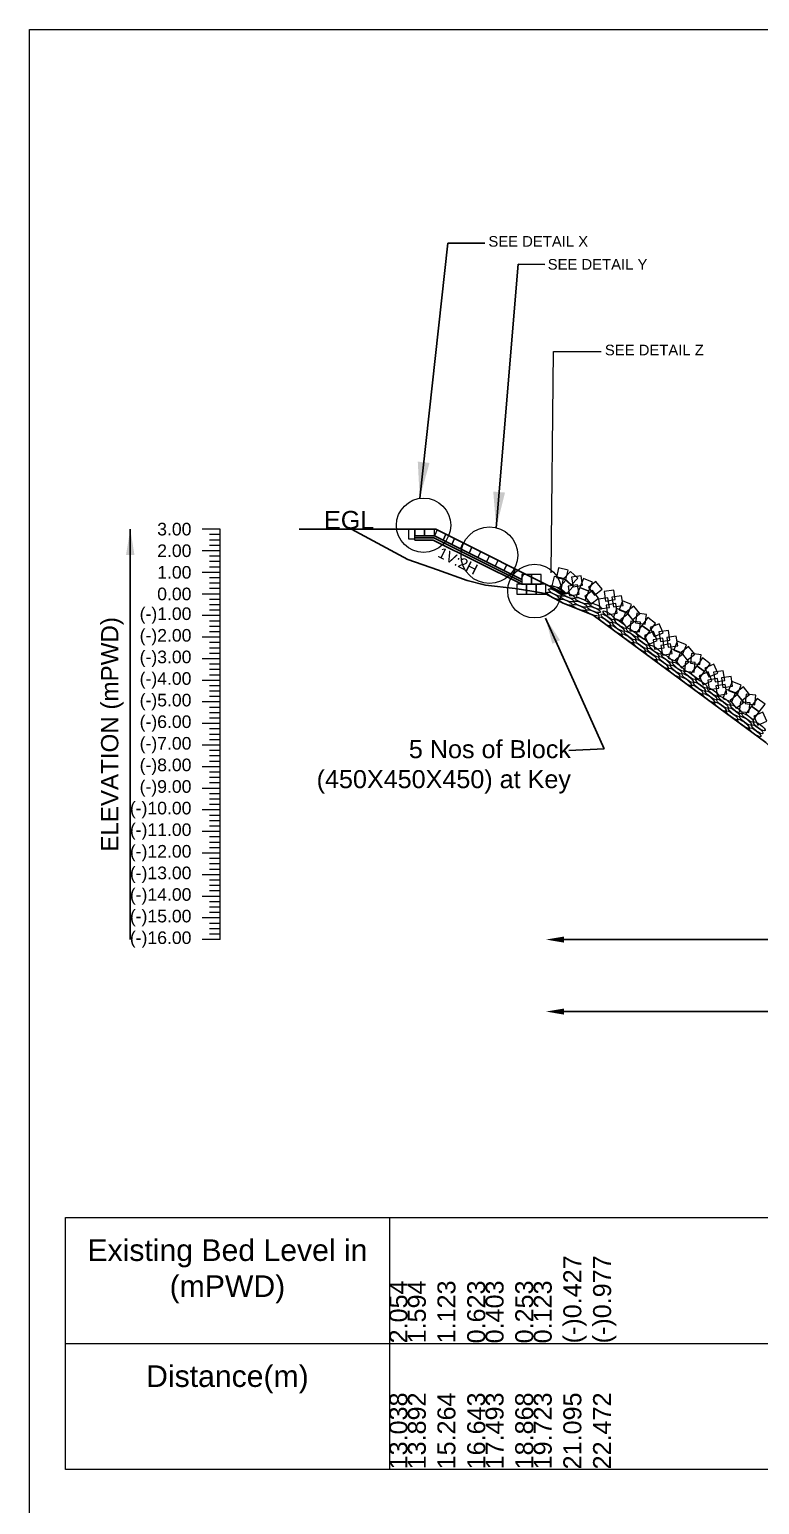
# Model space of a CAD drawing. Header units: inches. Extents: x 66615 to 414904, y -29123 to 90068.
# Drawn here: x 223890 to 225918, y -20758 to -16660 of the extents above; entities that cross this region are included whole.
import ezdxf

# ---------------------------------------------------------------- set-up
doc = ezdxf.new("R2010")
doc.units = ezdxf.units.IN
doc.header["$LTSCALE"] = 7
doc.header["$MEASUREMENT"] = 0
doc.header["$PDMODE"] = 3
for name, color, linetype, lineweight in [('Cross section Data Border', 7, 'Continuous', 9), ('Cross Section Labels', 7, 'Continuous', 9), ('Existing_Bed_Level for Xsection', 7, 'Continuous', 25), ('Long Section Labels', 7, 'Continuous', 9)]:
    doc.layers.add(name, color=color, linetype=linetype, lineweight=lineweight)
doc.styles.get("Standard").update_dxf_attribs({"font": 'arial.ttf'})
doc.dimstyles.new('Appron Lebeling Style', dxfattribs={"dimtxt": 50, "dimasz": 50, "dimexe": 0.18, "dimexo": 0.0625, "dimgap": 0.09, "dimtad": 0, "dimtih": 1, "dimtoh": 1, "dimdec": 4, "dimzin": 0, "dimdsep": 46, "dimtxsty": 'Standard', "dimcen": 0.09, "dimse1": 1, "dimse2": 1, "dimadec": 0, "dimazin": 0, "dimtfac": 1, "dimtdec": 4, "dimtofl": 0, "dimtmove": 0, "dimatfit": 3, "dimfxl": 1, "dimtolj": 1, "dimtzin": 0, "dimarcsym": 0})
doc.dimstyles.get("Standard").update_dxf_attribs({"dimtxt": 0.18, "dimasz": 0.18, "dimexe": 0.18, "dimexo": 0.0625, "dimgap": 0.09, "dimtad": 0, "dimtih": 1, "dimtoh": 1, "dimdec": 4, "dimzin": 0, "dimdsep": 46, "dimtxsty": 'Standard', "dimcen": 0.09, "dimadec": 0, "dimazin": 0, "dimtfac": 1, "dimtdec": 4, "dimtofl": 0, "dimtmove": 0, "dimatfit": 3, "dimfxl": 1, "dimtolj": 1, "dimtzin": 0, "dimarcsym": 0})

# ---------------------------------------------------------------- blocks, each defined once
blk = doc.blocks.new('*D21')
at = {"layer": 'Cross Section Labels', "color": 0, "lineweight": -2}
for p, q in [((225375.1, -19188.3), (226524.6, -19188.3)), ((227921.2, -19188.3), (226771.8, -19188.3))]:
    blk.add_line(p, q, dxfattribs=at)
at = {"layer": 'Cross Section Labels', "color": 0}
for points in [[(225375.1, -19180), (225375.1, -19196.7), (225325.1, -19188.3)], [(227921.2, -19180), (227921.2, -19196.7), (227971.2, -19188.3)]]:
    blk.add_solid(points, dxfattribs=at)
at = {"layer": 'Defpoints', "color": 0}
for p in [(225325.1, -18228.3), (227971.2, -19128.2), (227971.2, -19188.3)]:
    blk.add_point(p, dxfattribs=at)
at = {"layer": 'Cross Section Labels', "color": 0, "insert": (226648.2, -19188.3), "char_height": 50, "attachment_point": 5}
blk.add_mtext('\\A1;48.00 m', dxfattribs=at)
blk = doc.blocks.new('*D22')
at = {"layer": 'Cross Section Labels', "color": 0, "lineweight": -2}
for p, q in [((225375.1, -19388.3), (226292.5, -19388.3)), ((227921.2, -19388.3), (227003.8, -19388.3))]:
    blk.add_line(p, q, dxfattribs=at)
at = {"layer": 'Cross Section Labels', "color": 0}
for points in [[(225375.1, -19380), (225375.1, -19396.7), (225325.1, -19388.3)], [(227921.2, -19380), (227921.2, -19396.7), (227971.2, -19388.3)]]:
    blk.add_solid(points, dxfattribs=at)
at = {"layer": 'Defpoints', "color": 0}
for p in [(225325.1, -18228.3), (227971.2, -19128.2), (227971.2, -19388.3)]:
    blk.add_point(p, dxfattribs=at)
at = {"layer": 'Cross Section Labels', "color": 0, "insert": (226648.2, -19388.3), "char_height": 50, "attachment_point": 5}
blk.add_mtext('\\A1;Block @22.00 m³/m ^JGoo Bag @26.00 m³/m ', dxfattribs=at)

msp = doc.modelspace()

# ---------------------------------------------------------------- linework, layer by layer
at = {"layer": 'Cross section Data Border'}
msp.add_lwpolyline([(223989.92039, -19960.12117), (230219.67711, -19960.12117), (230219.67711, -20660.12117), (223989.92039, -20660.12117)], close=True, dxfattribs=at)
for points in [[(224889.92039, -19960.12117), (224889.92039, -20660.12117)], [(223989.92039, -20310.12117), (230219.67711, -20310.12117)]]:
    msp.add_lwpolyline(points, dxfattribs=at)
at = {"layer": 'Cross Section Labels'}
msp.add_lwpolyline([(223889.92039, -16660.12117), (233889.92039, -16660.12117), (233889.92039, -23731.12117), (223889.92039, -23731.12117)], close=True, dxfattribs=at)
msp.add_lwpolyline([(225339.74647, -18169.9528), (225345.66476, -17554.70086), (225478.18733, -17554.8356)], dxfattribs=at)
for centre, radius in [((224984.94017, -18037.27556), 75.51259), ((225167.90369, -18120.39735), 78.80143), ((225293.50212, -18220.12464), 74.5334)]:
    msp.add_circle(centre, radius, dxfattribs=at)
at = {"layer": 'Existing_Bed_Level for Xsection'}
for points in [[(225019.11964, -18048.32117), (224639.19941, -18048.32117)], [(224784.53938, -18048.32117), (224941.16274, -18132.68117), (225023.47635, -18160.94117), (225106.21512, -18190.94117), (225157.18744, -18204.14117), (225239.69383, -18213.14117), (225291.00107, -18220.94117), (225322.5235, -18226.94117), (225373.31748, -18253.94117), (225455.9484, -18286.94117), (225936.38618, -18641.12117), (226017.27575, -18721.52117), (226186.94291, -18783.32117), (226359.81502, -18886.52117), (226574.19267, -18976.52117), (226780.81643, -19033.52117), (226950.50195, -19070.72117), (227122.57878, -19085.72117), (227289.87944, -19106.12117), (227502.78914, -19117.52117), (227720.09447, -19124.72117), (228019.13754, -19128.92117)], [(225379.11964, -18228.32117), (225022.92026, -18050.22148), (225019.11964, -18048.32117), (225014.87041, -18048.32117), (224960.87041, -18048.32117)], [(224960.87041, -18066.32117), (225014.87041, -18066.32117), (225257.61964, -18187.69579)], [(224960.87041, -18072.32117), (225013.45401, -18072.32117), (225257.61964, -18194.40399)], [(224960.87041, -18078.32117), (225012.0376, -18078.32117), (225257.61964, -18201.11219)]]:
    msp.add_lwpolyline(points, dxfattribs=at)
at = {"layer": 'Long Section Labels'}
msp.add_line((224960.87041, -18078.32117), (224960.87041, -18075.32117), dxfattribs=at)
for points in [[(224419.95271, -18048.32117), (224369.95271, -18048.32117)], [(224419.95271, -18063.32117), (224389.95271, -18063.32117)], [(224419.95271, -19188.32117), (224419.95271, -19128.32117), (224419.95271, -19068.32117), (224419.95271, -19008.32117), (224419.95271, -18948.32117), (224419.95271, -18888.32117), (224419.95271, -18828.32117), (224419.95271, -18768.32117), (224419.95271, -18708.32117), (224419.95271, -18648.32117), (224419.95271, -18588.32117), (224419.95271, -18528.32117), (224419.95271, -18468.32117), (224419.95271, -18408.32117), (224419.95271, -18348.32117), (224419.95271, -18288.32117), (224419.95271, -18228.32117), (224419.95271, -18168.32117), (224419.95271, -18108.32117), (224419.95271, -18048.32117)], [(224419.95271, -18108.32117), (224369.95271, -18108.32117)], [(224419.95271, -18078.32117), (224389.95271, -18078.32117)], [(224419.95271, -18093.32117), (224389.95271, -18093.32117)], [(224419.95271, -18123.32117), (224389.95271, -18123.32117)], [(224419.95271, -18138.32117), (224389.95271, -18138.32117)], [(224419.95271, -18168.32117), (224369.95271, -18168.32117)], [(224419.95271, -18153.32117), (224389.95271, -18153.32117)], [(224419.95271, -18183.32117), (224389.95271, -18183.32117)], [(224419.95271, -18228.32117), (224369.95271, -18228.32117)], [(224419.95271, -18198.32117), (224389.95271, -18198.32117)], [(224419.95271, -18213.32117), (224389.95271, -18213.32117)], [(224419.95271, -18243.32117), (224389.95271, -18243.32117)], [(224419.95271, -18258.32117), (224389.95271, -18258.32117)], [(224419.95271, -18273.32117), (224389.95271, -18273.32117)], [(224419.95271, -18288.32117), (224369.95271, -18288.32117)], [(224419.95271, -18303.32117), (224389.95271, -18303.32117)], [(224419.95271, -18348.32117), (224369.95271, -18348.32117)], [(224419.95271, -18318.32117), (224389.95271, -18318.32117)], [(224419.95271, -18333.32117), (224389.95271, -18333.32117)], [(224419.95271, -18363.32117), (224389.95271, -18363.32117)], [(224419.95271, -18378.32117), (224389.95271, -18378.32117)], [(224419.95271, -18393.32117), (224389.95271, -18393.32117)], [(224419.95271, -18408.32117), (224369.95271, -18408.32117)], [(224419.95271, -18423.32117), (224389.95271, -18423.32117)], [(224419.95271, -18438.32117), (224389.95271, -18438.32117)], [(224419.95271, -18468.32117), (224369.95271, -18468.32117)], [(224419.95271, -18453.32117), (224389.95271, -18453.32117)], [(224419.95271, -18483.32117), (224389.95271, -18483.32117)], [(224419.95271, -18498.32117), (224389.95271, -18498.32117)], [(224419.95271, -18513.32117), (224389.95271, -18513.32117)], [(224419.95271, -18528.32117), (224369.95271, -18528.32117)], [(224419.95271, -18543.32117), (224389.95271, -18543.32117)], [(224419.95271, -18558.32117), (224389.95271, -18558.32117)], [(224419.95271, -18588.32117), (224369.95271, -18588.32117)], [(224419.95271, -18573.32117), (224389.95271, -18573.32117)], [(224419.95271, -18603.32117), (224389.95271, -18603.32117)], [(224419.95271, -18618.32117), (224389.95271, -18618.32117)], [(224419.95271, -18633.32117), (224389.95271, -18633.32117)], [(224419.95271, -18648.32117), (224369.95271, -18648.32117)], [(224419.95271, -18663.32117), (224389.95271, -18663.32117)], [(224419.95271, -18678.32117), (224389.95271, -18678.32117)], [(224419.95271, -18708.32117), (224369.95271, -18708.32117)], [(224419.95271, -18693.32117), (224389.95271, -18693.32117)], [(224419.95271, -18723.32117), (224389.95271, -18723.32117)], [(224419.95271, -18738.32117), (224389.95271, -18738.32117)], [(224419.95271, -18753.32117), (224389.95271, -18753.32117)], [(224419.95271, -18768.32117), (224369.95271, -18768.32117)], [(224419.95271, -18783.32117), (224389.95271, -18783.32117)], [(224419.95271, -18798.32117), (224389.95271, -18798.32117)], [(224419.95271, -18828.32117), (224369.95271, -18828.32117)], [(224419.95271, -18813.32117), (224389.95271, -18813.32117)], [(224419.95271, -18843.32117), (224389.95271, -18843.32117)], [(224419.95271, -18888.32117), (224369.95271, -18888.32117)], [(224419.95271, -18858.32117), (224389.95271, -18858.32117)], [(224419.95271, -18873.32117), (224389.95271, -18873.32117)], [(224419.95271, -18903.32117), (224389.95271, -18903.32117)], [(224419.95271, -18918.32117), (224389.95271, -18918.32117)], [(224419.95271, -18948.32117), (224369.95271, -18948.32117)], [(224419.95271, -18933.32117), (224389.95271, -18933.32117)], [(224419.95271, -18963.32117), (224389.95271, -18963.32117)], [(224419.95271, -19008.32117), (224369.95271, -19008.32117)], [(224419.95271, -18978.32117), (224389.95271, -18978.32117)], [(224419.95271, -18993.32117), (224389.95271, -18993.32117)], [(224419.95271, -19023.32117), (224389.95271, -19023.32117)], [(224419.95271, -19038.32117), (224389.95271, -19038.32117)], [(224419.95271, -19053.32117), (224389.95271, -19053.32117)], [(224419.95271, -19068.32117), (224369.95271, -19068.32117)], [(224419.95271, -19083.32117), (224389.95271, -19083.32117)], [(224419.95271, -19128.32117), (224369.95271, -19128.32117)], [(224419.95271, -19098.32117), (224389.95271, -19098.32117)], [(224419.95271, -19113.32117), (224389.95271, -19113.32117)], [(224419.95271, -19143.32117), (224389.95271, -19143.32117)], [(224419.95271, -19158.32117), (224389.95271, -19158.32117)], [(224419.95271, -19173.32117), (224389.95271, -19173.32117)], [(224419.95271, -19188.32117), (224369.95271, -19188.32117)]]:
    msp.add_lwpolyline(points, dxfattribs=at)
for points in [[(224960.87041, -18048.32117), (224942.87041, -18048.32117), (224942.87041, -18075.32117), (224960.87041, -18075.32117)], [(224987.87041, -18048.32117), (224960.87041, -18048.32117), (224960.87041, -18066.32117), (224987.87041, -18066.32117)], [(225014.87041, -18048.32117), (224987.87041, -18048.32117), (224987.87041, -18066.32117), (225014.87041, -18066.32117)], [(225047.06979, -18062.29625), (225022.92026, -18050.22148), (225014.87041, -18066.32117), (225039.01995, -18078.39594)], [(225071.21933, -18074.37102), (225047.06979, -18062.29625), (225039.01995, -18078.39594), (225063.16948, -18090.47071)], [(225095.36886, -18086.44579), (225071.21933, -18074.37102), (225063.16948, -18090.47071), (225087.31902, -18102.54547)], [(225119.5184, -18098.52055), (225095.36886, -18086.44579), (225087.31902, -18102.54547), (225111.46855, -18114.62024)], [(225143.66793, -18110.59532), (225119.5184, -18098.52055), (225111.46855, -18114.62024), (225135.61809, -18126.69501)], [(225167.81746, -18122.67009), (225143.66793, -18110.59532), (225135.61809, -18126.69501), (225159.76762, -18138.76978)], [(225191.967, -18134.74485), (225167.81746, -18122.67009), (225159.76762, -18138.76978), (225183.91715, -18150.84454)], [(225216.11653, -18146.81962), (225191.967, -18134.74485), (225183.91715, -18150.84454), (225208.06669, -18162.91931)], [(225240.26607, -18158.89439), (225216.11653, -18146.81962), (225208.06669, -18162.91931), (225232.21622, -18174.99408)], [(225264.4156, -18170.96916), (225240.26607, -18158.89439), (225232.21622, -18174.99408), (225256.36576, -18187.06884)], [(225284.61964, -18174.32117), (225257.61964, -18174.32117), (225257.61964, -18201.32117), (225284.61964, -18201.32117)], [(225311.61964, -18174.32117), (225284.61964, -18174.32117), (225284.61964, -18201.32117), (225311.61964, -18201.32117)], [(225373.92692, -18185.59492), (225347.617, -18179.52961), (225341.55169, -18205.83953), (225367.86161, -18211.90484)], [(225386.59986, -18161.75385), (225360.28994, -18155.68854), (225354.22462, -18181.99846), (225380.53454, -18188.06377)], [(225400.66068, -18207.72546), (225380.91567, -18189.30985), (225362.50007, -18209.05487), (225382.24508, -18227.47047)], [(225413.33362, -18183.88438), (225393.5886, -18165.46878), (225375.173, -18185.2138), (225394.91802, -18203.6294)], [(225423.11974, -18177.41579), (225396.39549, -18181.26471), (225400.24441, -18207.98897), (225426.96867, -18204.14004)], [(225454.30052, -18195.18598), (225429.22617, -18185.17213), (225419.21233, -18210.24647), (225444.28667, -18220.26032)], [(225271.11964, -18201.32117), (225244.11964, -18201.32117), (225244.11964, -18228.32117), (225271.11964, -18228.32117)], [(225298.11964, -18201.32117), (225271.11964, -18201.32117), (225271.11964, -18228.32117), (225298.11964, -18228.32117)], [(225325.11964, -18201.32117), (225298.11964, -18201.32117), (225298.11964, -18228.32117), (225325.11964, -18228.32117)], [(225413.10589, -18202.49013), (225386.38164, -18206.33906), (225390.23056, -18233.06331), (225416.95482, -18229.21439)], [(225444.28667, -18220.26032), (225419.21233, -18210.24647), (225409.19848, -18235.32082), (225434.27282, -18245.33467)], [(225470.77702, -18240.04373), (225454.05623, -18218.84432), (225432.85682, -18235.56511), (225449.57761, -18256.76452)], [(225480.79087, -18214.96938), (225464.07008, -18193.76997), (225442.87067, -18210.49076), (225459.59146, -18231.69018)], [(225513.44885, -18217.27953), (225486.75098, -18221.30741), (225490.77886, -18248.00528), (225517.47673, -18243.9774)], [(225539.21852, -18259.98661), (225535.16938, -18233.29196), (225508.47473, -18237.3411), (225512.52386, -18264.03575)], [(225497.4274, -18239.0123), (225470.72953, -18243.04018), (225474.75741, -18269.73804), (225501.45528, -18265.71017)], [(225523.19706, -18281.71938), (225519.14793, -18255.02473), (225492.45327, -18259.07386), (225496.50241, -18285.76852)], [(225547.05119, -18278.77046), (225521.91032, -18268.92482), (225512.06468, -18294.06569), (225537.20555, -18303.91133)], [(225563.07264, -18257.03769), (225537.93177, -18247.19205), (225528.08613, -18272.33293), (225553.227, -18282.17856)], [(225586.28471, -18282.83797), (225569.44336, -18261.7342), (225548.33959, -18278.57555), (225565.18094, -18299.67932)], [(225570.26326, -18304.57074), (225553.42191, -18283.46697), (225532.31814, -18300.30832), (225549.15949, -18321.41208)], [(225587.95082, -18306.55829), (225561.12077, -18303.53362), (225558.09611, -18330.36367), (225584.92615, -18333.38833)], [(225603.97227, -18284.82552), (225577.14223, -18281.80086), (225574.11756, -18308.6309), (225600.94761, -18311.65557)], [(225613.63334, -18331.62677), (225591.90057, -18315.60532), (225575.87912, -18337.33809), (225597.61189, -18353.35954)], [(225629.65479, -18309.89401), (225607.92202, -18293.87256), (225591.90057, -18315.60532), (225613.63334, -18331.62677)], [(225650.2905, -18335.72595), (225639.46528, -18310.99107), (225614.73039, -18321.81628), (225625.55561, -18346.55117)], [(225634.26905, -18357.45872), (225623.44383, -18332.72383), (225598.70894, -18343.54904), (225609.53416, -18368.28393)], [(225649.55675, -18351.16246), (225622.85889, -18355.19034), (225626.88676, -18381.88821), (225653.58463, -18377.86033)], [(225665.57821, -18329.4297), (225638.88034, -18333.45757), (225642.90822, -18360.15544), (225669.60608, -18356.12756)], [(225691.34787, -18372.13678), (225687.29873, -18345.44213), (225660.60408, -18349.49126), (225664.65322, -18376.18592)], [(225675.32642, -18393.86954), (225671.27728, -18367.17489), (225644.58263, -18371.22403), (225648.63177, -18397.91868)], [(225699.18054, -18390.92062), (225674.03967, -18381.07498), (225664.19403, -18406.21585), (225689.33491, -18416.06149)], [(225715.202, -18369.18786), (225690.06112, -18359.34222), (225680.21549, -18384.48309), (225705.35636, -18394.32873)], [(225722.39261, -18416.7209), (225705.55126, -18395.61713), (225684.4475, -18412.45848), (225701.28885, -18433.56225)], [(225738.41406, -18394.98813), (225721.57272, -18373.88437), (225700.46895, -18390.72572), (225717.3103, -18411.82948)], [(225756.10163, -18396.97569), (225729.27158, -18393.95102), (225726.24691, -18420.78107), (225753.07696, -18423.80573)], [(225740.08018, -18418.70845), (225713.25013, -18415.68378), (225710.22546, -18442.51383), (225737.05551, -18445.5385)], [(225765.76269, -18443.77694), (225744.02993, -18427.75549), (225728.00848, -18449.48825), (225749.74124, -18465.5097)], [(225781.78414, -18422.04417), (225760.05138, -18406.02272), (225744.02993, -18427.75549), (225765.76269, -18443.77694)], [(225802.41985, -18447.87612), (225791.59464, -18423.14123), (225766.85975, -18433.96644), (225777.68496, -18458.70133)], [(225786.3984, -18469.60888), (225775.57319, -18444.87399), (225750.8383, -18455.69921), (225761.66351, -18480.4341)], [(225801.68611, -18463.31262), (225774.98824, -18467.3405), (225779.01612, -18494.03837), (225805.71399, -18490.01049)], [(225817.70756, -18441.57986), (225791.00969, -18445.60774), (225795.03757, -18472.30561), (225821.73544, -18468.27773)], [(225827.45577, -18506.01971), (225823.40664, -18479.32505), (225796.71198, -18483.37419), (225800.76112, -18510.06884)], [(225843.47723, -18484.28694), (225839.42809, -18457.59229), (225812.73344, -18461.64143), (225816.78257, -18488.33608)], [(225867.33135, -18481.33802), (225842.19048, -18471.49238), (225832.34484, -18496.63325), (225857.48571, -18506.47889)], [(225851.3099, -18503.07078), (225826.16903, -18493.22515), (225816.32339, -18518.36602), (225841.46426, -18528.21166)], [(225874.52197, -18528.87106), (225857.68062, -18507.7673), (225836.57685, -18524.60864), (225853.4182, -18545.71241)], [(225890.54342, -18507.1383), (225873.70207, -18486.03453), (225852.5983, -18502.87588), (225869.43965, -18523.97965)], [(225908.23098, -18509.12585), (225881.40094, -18506.10118), (225878.37627, -18532.93123), (225905.20632, -18535.9559)], [(225933.9135, -18534.19434), (225912.18074, -18518.17288), (225896.15928, -18539.90565), (225917.89205, -18555.9271)], [(225892.20953, -18530.85862), (225865.37949, -18527.83395), (225862.35482, -18554.66399), (225889.18486, -18557.68866)], [(225917.89205, -18555.9271), (225896.15928, -18539.90565), (225880.13783, -18561.63841), (225901.8706, -18577.65987)], [(225938.52776, -18581.75905), (225927.70254, -18557.02416), (225902.96765, -18567.84937), (225913.79287, -18592.58426)]]:
    msp.add_lwpolyline(points, close=True, dxfattribs=at)
for centre, major_axis in [((225345.14521, -18233.1902), (17.6318, -9.37234)), ((225349.93277, -18224.18357), (17.6318, -9.37234)), ((225354.72032, -18215.17695), (17.6318, -9.37234)), ((225383.93254, -18241.70546), (18.54387, -7.4058)), ((225387.71555, -18232.23293), (18.54387, -7.4058)), ((225380.14953, -18251.17799), (18.54387, -7.4058)), ((225417.23728, -18265.98959), (18.54387, -7.4058)), ((225421.02029, -18256.51706), (18.54387, -7.4058)), ((225424.80329, -18247.04453), (18.54387, -7.4058)), ((225454.32502, -18280.80118), (18.54387, -7.4058)), ((225458.10803, -18271.32865), (18.54387, -7.4058)), ((225461.89104, -18261.85612), (18.54387, -7.4058)), ((225500.17848, -18287.86743), (16.07259, -11.84875)), ((225488.07338, -18304.28774), (16.07259, -11.84875)), ((225494.12593, -18296.07758), (16.07259, -11.84875)), ((225520.21856, -18327.98525), (16.07259, -11.84875)), ((225526.27111, -18319.77509), (16.07259, -11.84875)), ((225532.32365, -18311.56494), (16.07259, -11.84875)), ((225552.36373, -18351.68276), (16.07259, -11.84875)), ((225558.41628, -18343.4726), (16.07259, -11.84875)), ((225564.46883, -18335.26244), (16.07259, -11.84875)), ((225590.56145, -18367.17011), (16.07259, -11.84875)), ((225596.614, -18358.95995), (16.07259, -11.84875)), ((225584.50891, -18375.38026), (16.07259, -11.84875)), ((225616.65408, -18399.07777), (16.07259, -11.84875)), ((225622.70663, -18390.86762), (16.07259, -11.84875)), ((225628.75918, -18382.65746), (16.07259, -11.84875)), ((225660.90435, -18406.35497), (16.07259, -11.84875)), ((225648.79925, -18422.77528), (16.07259, -11.84875)), ((225654.8518, -18414.56512), (16.07259, -11.84875)), ((225680.94443, -18446.47279), (16.07259, -11.84875)), ((225686.99698, -18438.26263), (16.07259, -11.84875)), ((225693.04953, -18430.05247), (16.07259, -11.84875)), ((225713.0896, -18470.17029), (16.07259, -11.84875)), ((225719.14215, -18461.96014), (16.07259, -11.84875)), ((225725.1947, -18453.74998), (16.07259, -11.84875)), ((225745.23478, -18493.8678), (16.07259, -11.84875)), ((225751.28733, -18485.65765), (16.07259, -11.84875)), ((225757.33987, -18477.44749), (16.07259, -11.84875)), ((225777.37995, -18517.56531), (16.07259, -11.84875)), ((225783.4325, -18509.35515), (16.07259, -11.84875)), ((225789.48505, -18501.145), (16.07259, -11.84875)), ((225815.57767, -18533.05266), (16.07259, -11.84875)), ((225821.63022, -18524.84251), (16.07259, -11.84875)), ((225809.52513, -18541.26282), (16.07259, -11.84875)), ((225841.6703, -18564.96032), (16.07259, -11.84875)), ((225847.72285, -18556.75017), (16.07259, -11.84875)), ((225853.7754, -18548.54001), (16.07259, -11.84875)), ((225885.92057, -18572.23752), (16.07259, -11.84875)), ((225873.81547, -18588.65783), (16.07259, -11.84875)), ((225879.86802, -18580.44768), (16.07259, -11.84875)), ((225905.96065, -18612.35534), (16.07259, -11.84875)), ((225912.0132, -18604.14518), (16.07259, -11.84875)), ((225918.06575, -18595.93503), (16.07259, -11.84875))]:
    msp.add_ellipse(centre, major_axis=major_axis, ratio=0.255, dxfattribs=at)

# ---------------------------------------------------------------- texts
at = {"layer": 'Cross section Data Border', "char_height": 60, "width": 800, "attachment_point": 5}
for s, insert in [('Existing Bed Level in (mPWD)', (224439.92039, -20110.12117)), ('Distance(m)', (224439.92039, -20410.12117))]:
    msp.add_mtext(s, dxfattribs=dict(at, insert=insert))
at = {"layer": 'Cross Section Labels'}
for s, p in [('SEE DETAIL X', (225165.08668, -17263.42826)), ('SEE DETAIL Y', (225329.89856, -17327.17068)), ('SEE DETAIL Z', (225488.82279, -17565.27809))]:
    msp.add_text(s, height=29.5, dxfattribs=at).set_placement(p)
at = {"layer": 'Cross Section Labels', "char_height": 50}
for s, insert, attachment_point in [('EGL', (224848.11497, -18048.32117), 9), ('5 Nos of Block ^J(450X450X450) at Key', (225394.4247, -18708.52383), 6)]:
    msp.add_mtext(s, dxfattribs=dict(at, insert=insert, attachment_point=attachment_point))
at = {"layer": 'Cross Section Labels', "insert": (225087.19135, -18123.03414), "char_height": 30, "attachment_point": 2, "rotation": 333.43494882}
msp.add_mtext('1V:2H', dxfattribs=at)
at = {"layer": 'Long Section Labels', "char_height": 35, "attachment_point": 6}
for s, insert in [('3.00', (224339.95271, -18048.32117)), ('2.00', (224339.95271, -18108.32117)), ('1.00', (224339.95271, -18168.32117)), ('0.00', (224339.95271, -18228.32117)), ('(-)1.00', (224339.95271, -18288.32117)), ('(-)2.00', (224339.95271, -18348.32117)), ('(-)3.00', (224339.95271, -18408.32117)), ('(-)4.00', (224339.95271, -18468.32117)), ('(-)5.00', (224339.95271, -18528.32117)), ('(-)6.00', (224339.95271, -18588.32117)), ('(-)7.00', (224339.95271, -18648.32117)), ('(-)8.00', (224339.95271, -18708.32117)), ('(-)9.00', (224339.95271, -18768.32117)), ('(-)10.00', (224339.95271, -18828.32117)), ('(-)11.00', (224339.95271, -18888.32117)), ('(-)12.00', (224339.95271, -18948.32117)), ('(-)13.00', (224339.95271, -19008.32117)), ('(-)14.00', (224339.95271, -19068.32117)), ('(-)15.00', (224339.95271, -19128.32117)), ('(-)16.00', (224339.95271, -19188.32117))]:
    msp.add_mtext(s, dxfattribs=dict(at, insert=insert))
at = {"layer": 'Long Section Labels', "rotation": 90}
for s, insert, char_height, attachment_point in [('ELEVATION (mPWD)', (224119.95271, -18618.32117), 48, 5), ('(-)0.427', (225373.31748, -20310.12117), 50, 1), ('(-)0.977', (225455.9484, -20310.12117), 50, 1), ('2.054', (224889.92039, -20310.12117), 50, 1), ('1.594', (224941.16274, -20310.12117), 50, 1), ('1.123', (225023.47635, -20310.12117), 50, 1), ('0.623', (225106.21512, -20310.12117), 50, 1), ('0.403', (225157.18744, -20310.12117), 50, 1), ('0.253', (225239.69383, -20310.12117), 50, 1), ('0.123', (225291.00107, -20310.12117), 50, 1), ('13.038', (224889.92039, -20660.12117), 50, 1), ('13.892', (224941.16274, -20660.12117), 50, 1), ('15.264', (225023.47635, -20660.12117), 50, 1), ('16.643', (225106.21512, -20660.12117), 50, 1), ('17.493', (225157.18744, -20660.12117), 50, 1), ('18.868', (225239.69383, -20660.12117), 50, 1), ('19.723', (225291.00107, -20660.12117), 50, 1), ('21.095', (225373.31748, -20660.12117), 50, 1), ('22.472', (225455.9484, -20660.12117), 50, 1)]:
    msp.add_mtext(s, dxfattribs=dict(at, insert=insert, char_height=char_height, attachment_point=attachment_point))

# ---------------------------------------------------------------- dimensions: what is measured, and where the dimension line sits
at = {"layer": 'Cross Section Labels'}
for base, text, picture, middle in [((227971.20723, -19188.32117), '48.00 m', '*D21', (226648.16343, -19188.32117)), ((227971.20723, -19388.32117), 'Block @22.00 m³/m ^JGoo Bag @26.00 m³/m ', '*D22', (226648.16343, -19388.32117))]:
    dim = msp.add_linear_dim(base=base, p1=(225325.11964, -18228.32117), p2=(227971.20723, -19128.248), text=text, dimstyle='Appron Lebeling Style', dxfattribs=at)
    dim.commit()
    dim.dimension.update_dxf_attribs({"geometry": picture, "text_midpoint": middle})

# ---------------------------------------------------------------- leaders
for points, override in [([(224974.19637, -17961.76447), (225052.50495, -17253.48871), (225155.33899, -17253.38984)], {"dimasz": 100, "dimgap": 0.09, "dimtad": 0}), ([(225186.65985, -18044.76602), (225247.91275, -17312.43101), (225322.00935, -17312.83826)], {"dimasz": 100, "dimgap": 0.09, "dimtad": 0}), ([(225323.90841, -18295.8873), (225487.22386, -18658.55919), (225389.03893, -18663.43919)], {"dimasz": 72})]:
    msp.add_leader(points, dimstyle='Standard', override=override, dxfattribs=at)
at = {"layer": 'Long Section Labels'}
msp.add_leader([(224169.95271, -18048.32117), (224169.95271, -19188.32117)], dimstyle='Standard', override={"dimasz": 72}, dxfattribs=at)

doc.saveas('drawing.dxf')
